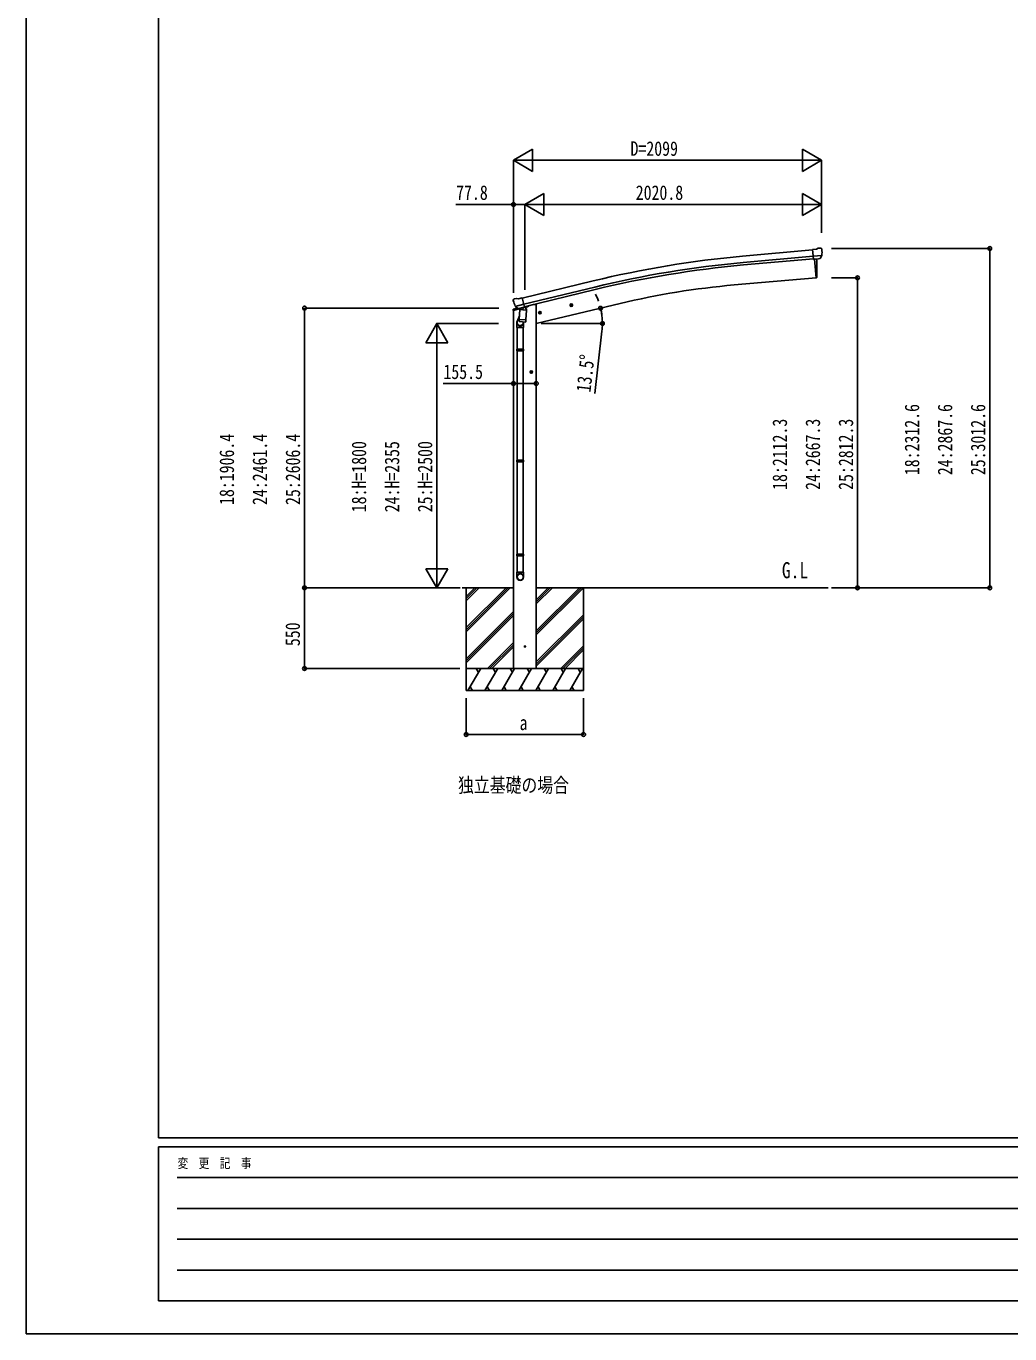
# Model space of a CAD drawing. Units: millimetres, scale not verified. Extents: x -12615 to 12615, y -8910 to 8910.
# Drawn here: x -12615 to -5917, y -8910 to 0 of the extents above; entities that cross this region are included whole.
import ezdxf
from ezdxf.enums import TextEntityAlignment as Align

# ---------------------------------------------------------------- set-up
doc = ezdxf.new("R2010")
doc.units = ezdxf.units.MM
doc.header["$LTSCALE"] = 30
for name, color, linetype in [('0-2_USER1', 3, 'Continuous'), ('0-4_YKK_13', 4, 'Continuous'), ('0-5_YKK_A1', 4, 'Continuous'), ('0-6_YKK_D', 6, 'Continuous'), ('0-7_YKK_ZWAK', 7, 'Continuous')]:
    doc.layers.add(name, color=color, linetype=linetype)
doc.styles.add('ＭＳ ゴシック', font='')
doc.styles.get('ＭＳ ゴシック').set_extended_font_data('MS Gothic')

msp = doc.modelspace()

# ---------------------------------------------------------------- linework, layer by layer
at = {"layer": '0-4_YKK_13'}
for p, q in [((-7233.73, -1520.59), (-7222.01, -1513.82)), ((-7207.11, -1512.24), (-7220.77, -1513.43)), ((-7197.97, -1517.99), (-7203.46, -1513.39)), ((-7233.73, -1520.59), (-7260.3, -1522.91)), ((-7254.64, -1587.58), (-7260.3, -1522.91)), ((-7197.43, -1562.88), (-7256.35, -1568.03)), ((-7244.68, -1586.7), (-7254.64, -1587.58)), ((-7247.77, -1586.98), (-7236.61, -1714.58)), ((-7211.07, -1583.76), (-7218.78, -1584.44)), ((-7208.69, -1582.37), (-7197.75, -1563.43)), ((-7196.91, -1520.03), (-7196.79, -1521.37)), ((-7236.61, -1714.58), (-7234.55, -1714.33)), ((-9298.42, -1868.82), (-9298.15, -1869.97)), ((-9294.2, -1860.24), (-9298.06, -1866.54)), ((-9291.11, -1857.99), (-9277.92, -1854.83)), ((-9263.37, -1857.5), (-9276.63, -1854.81)), ((-9263.37, -1857.5), (-9237.43, -1851.28)), ((-9299.55, -1937.15), (-9256.85, -1926.9)), ((-9299.55, -1930.26), (-9299.55, -1937.15)), ((-9271.04, -1921.05), (-9297.25, -1927.34)), ((-9284.37, -1909.12), (-9226.86, -1895.32)), ((-9267.52, -1924.03), (-9283.89, -1909.54)), ((-9264.81, -1924.6), (-9257.29, -1922.8)), ((-9263.97, -1924.5), (-9262.44, -1924.13)), ((-9262.44, -1924.13), (-9225.74, -1915.32)), ((-9260.6, -1924.36), (-9260.65, -1925.1)), ((-9259.9, -1926.14), (-9234.08, -1932.57)), ((-9252.98, -1931.48), (-9257.66, -1998.32)), ((-9207.29, -1934.68), (-9252.98, -1931.48)), ((-9251.21, -1928.3), (-9251.44, -1931.59)), ((-9231.69, -1917.14), (-9232.71, -1931.75)), ((-9225.74, -1915.32), (-9224.21, -1914.95)), ((-9222.65, -1912.85), (-9221.71, -1912.91)), ((-9221.71, -1912.91), (-9208.4, -1928.23)), ((-9217.72, -1917.5), (-9198.83, -1912.97)), ((-9211.97, -2001.52), (-9207.29, -1934.68)), ((-9208.4, -1928.23), (-9208.84, -1934.57)), ((-9195, -1904.79), (-9195, -1908.11)), ((-9126.66, -1954.42), (-9107.22, -1949.75)), ((-9122.11, -1946.64), (-9124.24, -1953.84)), ((-9114.81, -1944.89), (-9122.11, -1946.64)), ((-9114.61, -1961.81), (-9119.27, -1942.36)), ((-9109.64, -1950.33), (-9114.81, -1944.89)), ((-9111.77, -1957.53), (-9109.64, -1950.33)), ((-8912.74, -1903.06), (-8893.3, -1898.39)), ((-8908.19, -1895.28), (-8910.32, -1902.48)), ((-8900.89, -1893.53), (-8908.19, -1895.28)), ((-8900.68, -1910.45), (-8905.35, -1891)), ((-8895.72, -1898.97), (-8900.89, -1893.53)), ((-8897.85, -1906.17), (-8895.72, -1898.97)), ((-9273.99, -2054.19), (-9273.99, -2019.84)), ((-9255.92, -1973.55), (-9270.62, -2012.11)), ((-9258.51, -2010.79), (-9257.64, -1998.32)), ((-9258.12, -2012.15), (-9258.12, -2012.15)), ((-9211.97, -2001.52), (-9257.66, -1998.32)), ((-9256.67, -2012.93), (-9214.97, -2015.84)), ((-9226.59, -2015.03), (-9231.13, -2026.35)), ((-9227.99, -2019.53), (-9227.99, -2054.19)), ((-9211.98, -2001.52), (-9212.87, -2014.21)), ((-9227.99, -2054.19), (-9273.99, -2054.19)), ((-9271.99, -2054.19), (-9271.99, -2200.89)), ((-9229.99, -2054.19), (-9229.99, -2200.89)), ((-9273.99, -2202.89), (-9272.99, -2200.89)), ((-9227.99, -2202.89), (-9273.99, -2202.89)), ((-9227.99, -2210.89), (-9273.99, -2210.89)), ((-9228.99, -2200.89), (-9272.99, -2200.89)), ((-9228.99, -2212.89), (-9272.99, -2212.89)), ((-9271.99, -2212.89), (-9271.99, -2957.07)), ((-9229.99, -2212.89), (-9229.99, -2957.07)), ((-9227.99, -2202.89), (-9228.99, -2200.89)), ((-9227.99, -2210.89), (-9228.99, -2212.89)), ((-9227.99, -2202.89), (-9227.99, -2210.89)), ((-9165.48, -2357), (-9185.48, -2357)), ((-9175.48, -2349.49), (-9181.98, -2353.25)), ((-9181.98, -2353.25), (-9181.98, -2360.75)), ((-9181.98, -2360.75), (-9175.48, -2364.5)), ((-9175.48, -2367), (-9175.48, -2347)), ((-9168.98, -2353.25), (-9175.48, -2349.49)), ((-9273.99, -2959.07), (-9272.99, -2957.07)), ((-9227.99, -2959.07), (-9273.99, -2959.07)), ((-9227.99, -2967.07), (-9273.99, -2967.07)), ((-9228.99, -2957.07), (-9272.99, -2957.07)), ((-9228.99, -2969.07), (-9272.99, -2969.07)), ((-9271.99, -2969.07), (-9271.99, -3719.26)), ((-9229.99, -2969.07), (-9229.99, -3719.26)), ((-9227.99, -2959.07), (-9228.99, -2957.07)), ((-9227.99, -2967.07), (-9228.99, -2969.07)), ((-9227.99, -2959.07), (-9227.99, -2967.07)), ((-9273.99, -3599.26), (-9272.99, -3597.26)), ((-9227.99, -3599.26), (-9273.99, -3599.26)), ((-9227.99, -3607.26), (-9273.99, -3607.26)), ((-9228.99, -3597.26), (-9272.99, -3597.26)), ((-9228.99, -3609.26), (-9272.99, -3609.26)), ((-9271.99, -3609.26), (-9271.99, -3719.26)), ((-9229.99, -3609.26), (-9229.99, -3719.26)), ((-9227.99, -3599.26), (-9228.99, -3597.26)), ((-9227.99, -3607.26), (-9228.99, -3609.26)), ((-9227.99, -3599.26), (-9227.99, -3607.26)), ((-9273.99, -3753.4), (-9273.99, -3719.26)), ((-9227.99, -3719.26), (-9273.99, -3719.26)), ((-9227.99, -3753.4), (-9227.99, -3719.26))]:
    msp.add_line(p, q, dxfattribs=at)
for points in [[(-7244.68, -1586.7), (-7244.41, -1586.77), (-7219.03, -1584.55), (-7218.78, -1584.44)], [(-7197.36, -1562.25), (-7197.65, -1563.23), (-7197.75, -1563.43)], [(-9232.01, -1916.73), (-9222.28, -1914.39), (-9237.43, -1851.28)], [(-9284.64, -1908.55), (-9284.05, -1909.39), (-9283.89, -1909.54)], [(-9232.01, -1916.73), (-9232.24, -1916.88), (-9257.01, -1922.82), (-9257.29, -1922.8)], [(-9124.24, -1953.84), (-9119.07, -1959.28), (-9111.77, -1957.53)], [(-8910.32, -1902.48), (-8905.15, -1907.92), (-8897.85, -1906.17)], [(-9273.99, -2202.89), (-9273.99, -2210.89), (-9272.99, -2212.89)], [(-9175.48, -2364.5), (-9168.98, -2360.75), (-9168.98, -2353.25)], [(-9273.99, -2959.07), (-9273.99, -2967.07), (-9272.99, -2969.07)], [(-9273.99, -3599.26), (-9273.99, -3607.26), (-9272.99, -3609.26)]]:
    msp.add_lwpolyline(points, dxfattribs=at)
for centre, radius in [((-9116.94, -1952.08), 8.5), ((-9116.94, -1952.08), 7.7), ((-9116.94, -1952.08), 6.5), ((-8903.02, -1900.73), 8.5), ((-8903.02, -1900.73), 7.7), ((-8903.02, -1900.73), 6.5), ((-9175.48, -2357), 8.5), ((-9175.48, -2357), 7.7), ((-9175.48, -2357), 6.5), ((-9219.23, -4226.88), 4.5)]:
    msp.add_circle(centre, radius, dxfattribs=at)
for centre, radius, start, end in [((-7220.51, -1516.42), 3, 95, 120), ((-7206.67, -1517.22), 5, 50.00648, 94.99352), ((-8130.37, -1658.76), 900, 356.63919, 4.64986), ((-7398.42, -1539.01), 202.4, 353.4085, 5), ((-7234.92, -1711.35), 3, 277, 356.63919), ((-9101.34, -1822.72), 202.4, 193.5, 205.09125), ((-9289.94, -1862.86), 5, 103.5, 148.5), ((-9277.22, -1857.75), 3, 78.5, 103.5), ((-9296.55, -1930.26), 3, 103.5, 180), ((-9264.09, -1924.01), 0.5, 248.23754, 283.5), ((-9261.1, -1924.32), 0.5, 356, 103.5), ((-9259.66, -1925.17), 1, 176, 256), ((-9233.73, -1931.6), 1.03, 250.03897, 351.96569), ((-9231.09, -1917.22), 0.604, 100.59842, 172.20595), ((-9224.32, -1914.46), 0.5, 283.5, 318.76246), ((-9200, -1908.11), 5, 283.5, 0), ((-9243.99, -2019.84), 30, 177.45142, 180), ((-9256.57, -2010.96), 1.95, 175.04017, 217.47766), ((-9256.53, -2010.93), 2, 217.40962, 266), ((-9214.83, -2013.85), 2, 266, 349.46843)]:
    msp.add_arc(centre, radius, start, end, dxfattribs=at)
for centre, major_axis, ratio, start_param, end_param in [((-7192.58, -1515.99), (-15.35, 3.44), 0.101033, 5.9751426, 5.9753737), ((-7211.34, -1580.77), (1.62, -2.54), 0.997631, 5.8041905, 5.8929484), ((-7211.41, -1580.66), (-3.5, 2.17), 0.650902, 2.1145521, 2.1873627), ((-7211.29, -1580.86), (1.62, -2.54), 0.997631, 5.965759, 6.7621801), ((-7199.91, -1520.29), (2.71, -1.31), 0.997474, 0.5366567, 1.3225652), ((-9295.5, -1868.1), (-1.57, -2.57), 0.99628, 4.712389, 5.4996506), ((-9265.53, -1921.78), (-0.73, -2.92), 0.997631, 5.8041905, 6.6006116), ((-9265.47, -1921.55), (2.63, 3.16), 0.650902, 4.0958226, 4.1686332), ((-9265.5, -1921.68), (-0.73, -2.92), 0.997631, 0.3902369, 0.4789948), ((-9250.99, -2019.53), (23, 0), 0.996195, 2.3585569, 6.3253237), ((-9250.99, -2019.53), (21, 0), 0.996195, 2.7786684, 5.9512394), ((-9250.99, -3751.66), (-23, 0), 0.996195, 3.1415927, 6.2831853), ((-9250.99, -3753.4), (-23, 0), 0.996195, 3.1415927, 6.2831853), ((-9250.99, -3753.4), (0, -23.43), 0.981806, 4.712389, 7.8539816)]:
    msp.add_ellipse(centre, major_axis=major_axis, ratio=ratio, start_param=start_param, end_param=end_param, dxfattribs=at)
msp.add_ellipse((-9250.99, -3753.4), major_axis=(21, 0), ratio=0.996195, dxfattribs=at)
at = {"layer": '0-5_YKK_A1'}
for p, q in [((-7260.16, -1524.53), (-7737.09, -1567.58)), ((-7256.45, -1567.37), (-7733.23, -1610.36)), ((-7254.92, -1584.35), (-7731.7, -1627.34)), ((-7247.77, -1586.98), (-7236.61, -1714.58)), ((-9236.95, -1853.29), (-8754.02, -1735.99)), ((-9226.93, -1895.05), (-8743.89, -1777.73)), ((-7236.61, -1714.58), (-7794.48, -1763.39)), ((-9222.95, -1911.63), (-8739.86, -1794.29)), ((-9296.98, -4376.88), (-9296.98, -1936.58)), ((-9161.48, -1897.5), (-9194.98, -1905.54)), ((-9141.48, -1897.5), (-9161.48, -1897.5)), ((-9141.58, -2026.9), (-8570.11, -1889.71)), ((-9141.48, -4376.88), (-9141.48, -1897.5)), ((-9296.98, -3826.88), (-9647.27, -3826.88)), ((-9619.23, -3826.88), (-9619.23, -4526.88)), ((-9619.23, -4098.38), (-9347.72, -3826.88)), ((-9619.23, -4112.52), (-9333.58, -3826.88)), ((-9619.23, -4126.66), (-9319.44, -3826.88)), ((-9619.23, -3886.25), (-9559.86, -3826.88)), ((-9619.23, -3900.39), (-9545.71, -3826.88)), ((-9619.23, -3914.53), (-9531.57, -3826.88)), ((-9141.48, -3826.88), (-7153.64, -3826.88)), ((-9141.48, -4148.39), (-8819.96, -3826.88)), ((-9141.48, -4120.11), (-8848.24, -3826.88)), ((-9141.48, -4134.25), (-8834.1, -3826.88)), ((-9141.48, -3936.26), (-9032.09, -3826.88)), ((-9141.48, -3922.12), (-9046.24, -3826.88)), ((-9141.48, -3907.98), (-9060.38, -3826.88)), ((-8819.23, -3826.88), (-8819.23, -4526.88)), ((-9619.23, -4310.51), (-9296.98, -3988.26)), ((-9619.23, -4324.65), (-9296.98, -4002.41)), ((-9619.23, -4338.8), (-9296.98, -4016.55)), ((-9141.48, -4332.24), (-8819.23, -4009.99)), ((-9141.48, -4346.38), (-8819.23, -4024.13)), ((-9141.48, -4360.52), (-8819.23, -4038.27)), ((-9473.46, -4376.88), (-9296.98, -4200.39)), ((-9459.32, -4376.88), (-9296.98, -4214.54)), ((-9445.18, -4376.88), (-9296.98, -4228.68)), ((-8973.98, -4376.88), (-8819.23, -4222.12)), ((-8959.84, -4376.88), (-8819.23, -4236.26)), ((-8945.7, -4376.88), (-8819.23, -4250.41)), ((-8819.23, -4376.88), (-9619.23, -4376.88)), ((-9606.52, -4526.88), (-9519.92, -4376.88)), ((-9534.92, -4402.86), (-9549.92, -4376.88)), ((-9491.05, -4526.88), (-9404.45, -4376.88)), ((-9419.45, -4402.86), (-9434.45, -4376.88)), ((-9375.58, -4526.88), (-9288.98, -4376.88)), ((-9303.98, -4402.86), (-9318.98, -4376.88)), ((-9260.11, -4526.88), (-9173.51, -4376.88)), ((-9188.51, -4402.86), (-9203.51, -4376.88)), ((-9144.64, -4526.88), (-9058.04, -4376.88)), ((-9073.04, -4402.86), (-9088.04, -4376.88)), ((-9029.17, -4526.88), (-8942.57, -4376.88)), ((-8972.57, -4376.88), (-8957.57, -4402.86)), ((-8913.7, -4526.88), (-8827.1, -4376.88)), ((-8857.1, -4376.88), (-8842.1, -4402.86)), ((-9619.23, -4526.88), (-8819.23, -4526.88)), ((-9591.52, -4500.9), (-9576.52, -4526.88)), ((-9476.05, -4500.9), (-9461.05, -4526.88)), ((-9360.58, -4500.9), (-9345.58, -4526.88)), ((-9245.11, -4500.9), (-9230.11, -4526.88)), ((-9129.64, -4500.9), (-9114.64, -4526.88)), ((-9014.17, -4500.9), (-8999.17, -4526.88)), ((-8898.7, -4500.9), (-8883.7, -4526.88))]:
    msp.add_line(p, q, dxfattribs=at)
for centre, radius, start, end in [((-7112.49, -8494.03), 6954.55, 95.15276, 103.65276), ((-7112.49, -8494.03), 6911.6, 95.15276, 103.65276), ((-7112.49, -8494.03), 6894.55, 95.15276, 103.65276), ((-7332.37, -7045.26), 5302.05, 95, 103.5)]:
    msp.add_arc(centre, radius, start, end, dxfattribs=at)
at = {"layer": '0-6_YKK_D'}
for p, q in [((-9297.48, -914.23), (-9167.57, -839.23)), ((-9167.57, -989.23), (-9167.57, -839.23)), ((-7198.42, -914.23), (-7328.32, -839.23)), ((-7328.32, -839.23), (-7328.32, -989.23)), ((-9297.48, -1754.88), (-9297.48, -913.23)), ((-9297.48, -914.23), (-9167.57, -989.23)), ((-9297.48, -914.23), (-9037.67, -914.23)), ((-7348.42, -914.23), (-9147.48, -914.23)), ((-7198.42, -914.23), (-7458.23, -914.23)), ((-7198.42, -914.23), (-7328.32, -989.23)), ((-7198.42, -1408.48), (-7198.42, -913.23)), ((-9219.23, -1214.23), (-9089.32, -1139.23)), ((-9089.32, -1289.23), (-9089.32, -1139.23)), ((-7198.42, -1214.23), (-7328.32, -1139.23)), ((-7328.32, -1139.23), (-7328.32, -1289.23)), ((-9296.98, -1816.44), (-9296.98, -1213.23)), ((-9219.23, -1797.56), (-9219.23, -1213.23)), ((-9219.23, -1797.56), (-9219.23, -1213.23)), ((-9219.23, -1214.23), (-9089.32, -1289.23)), ((-9219.23, -1214.23), (-8959.42, -1214.23)), ((-9069.23, -1214.23), (-7348.42, -1214.23)), ((-7198.42, -1214.23), (-7458.23, -1214.23)), ((-7198.42, -1214.23), (-7328.32, -1289.23)), ((-7198.42, -1408.48), (-7198.42, -1213.23)), ((-7131.05, -1514.24), (-6052.64, -1514.24)), ((-6053.64, -3826.88), (-6053.64, -1514.24)), ((-7132.05, -1714.58), (-6952.64, -1714.58)), ((-6953.64, -1714.58), (-6953.64, -3826.88)), ((-9396.79, -1920.47), (-10720.23, -1920.47)), ((-10719.23, -1920.47), (-10719.23, -3826.88)), ((-9819.23, -2026.88), (-9894.23, -2156.78)), ((-9398.48, -2026.88), (-9820.23, -2026.88)), ((-9819.23, -2026.88), (-9744.23, -2156.78)), ((-9819.23, -2026.88), (-9819.23, -2286.69)), ((-9107.67, -2026.88), (-8690.21, -2026.88)), ((-8694.1, -2077.8), (-8742.36, -2501.86)), ((-9894.23, -2156.78), (-9744.23, -2156.78)), ((-9819.23, -2176.88), (-9819.23, -3676.88)), ((-9819.23, -3826.88), (-9819.23, -3567.07)), ((-9819.23, -3826.88), (-9894.23, -3696.98)), ((-9744.23, -3696.98), (-9894.23, -3696.98)), ((-9819.23, -3826.88), (-9744.23, -3696.98)), ((-9659.33, -3826.88), (-10721.23, -3826.88)), ((-10720.23, -3826.88), (-10720.23, -4376.88)), ((-9668.42, -3826.88), (-10720.23, -3826.88)), ((-9670.1, -3826.88), (-9820.23, -3826.88)), ((-7132.05, -3826.88), (-6952.64, -3826.88)), ((-7131.05, -3826.88), (-6052.64, -3826.88)), ((-9661.38, -4376.88), (-10721.23, -4376.88)), ((-9619.23, -4577.88), (-9619.23, -4827.88)), ((-8819.23, -4577.88), (-8819.23, -4827.88)), ((-9619.23, -4826.88), (-8819.23, -4826.88))]:
    msp.add_line(p, q, dxfattribs=at)
for points in [[(-9219.23, -1214.23), (-9296.98, -1214.23), (-9688.38, -1214.23)], [(-9141.48, -2434.9), (-9296.98, -2434.9), (-9774.78, -2434.9)]]:
    msp.add_lwpolyline(points, dxfattribs=at)
for centre in [(-9296.98, -1214.23), (-6053.64, -1514.24), (-6953.64, -1714.58), (-10719.23, -1920.47), (-8703.65, -1921.77), (-8691.21, -2026.88), (-9296.98, -2434.9), (-9141.48, -2434.9), (-10720.23, -3826.88), (-10719.23, -3826.88), (-6953.64, -3826.88), (-6053.64, -3826.88), (-10720.23, -4376.88), (-9619.23, -4826.88), (-8819.23, -4826.88)]:
    msp.add_circle(centre, 12.75, dxfattribs=at)
for start, end in [(20.00367, 26.50708), (0, 13.5), (7.15947, 13.5), (353.50681, 0)]:
    msp.add_arc((-9141.48, -2026.88), 450.26, start, end, dxfattribs=at)
at = {"layer": '0-7_YKK_ZWAK'}
for p, q in [((-11714.94, -7575), (-11714.94, 8325)), ((11685.06, -7575), (-11714.94, -7575)), ((-3914.94, -7635), (-11714.94, -7635)), ((-11714.94, -8685), (-11714.94, -7635)), ((-11587.44, -7845), (-4064.94, -7845)), ((-11587.44, -8055), (-4064.94, -8055)), ((-11587.44, -8265), (-4064.94, -8265)), ((-11587.44, -8475), (-4064.94, -8475)), ((-11714.94, -8685), (-3914.94, -8685))]:
    msp.add_line(p, q, dxfattribs=at)
msp.add_lwpolyline([(-12615, -8910), (12615, -8910), (12615, 8910), (-12615, 8910)], close=True, dxfattribs=at)

# ---------------------------------------------------------------- texts
at = {"layer": '0-2_USER1', "style": 'ＭＳ ゴシック', "width": 0.8}
for s, height, p in [('G.L', 110, (-7469.42, -3794.85)), ('独立基礎の場合', 98.97, (-9674.54, -5250.6))]:
    msp.add_text(s, height=height, dxfattribs=at).set_placement(p, align=Align.BOTTOM_LEFT)
at = {"layer": '0-6_YKK_D', "style": 'ＭＳ ゴシック', "width": 0.8}
for s, p in [('D=2099', (-8499.95, -913.23)), ('77.8', (-9687.38, -1213.23)), ('2020.8', (-8464.42, -1213.23)), ('155.5', (-9773.78, -2433.9)), ('a', (-9255.23, -4825.88))]:
    msp.add_text(s, height=98.97, dxfattribs=at).set_placement(p, align=Align.BOTTOM_LEFT)
for s, rotation, p in [('13.5°', 83.507, (-8743.24, -2500.75)), ('18:2312.6', 90, (-6504.64, -3059.36)), ('24:2867.6', 90, (-6279.64, -3059.36)), ('25:3012.6', 90, (-6054.64, -3059.36)), ('18:2112.3', 90, (-7404.64, -3159.53)), ('24:2667.3', 90, (-7179.64, -3159.53)), ('25:2812.3', 90, (-6954.64, -3159.53)), ('18:1906.4', 90, (-11170.23, -3262.48)), ('24:2461.4', 90, (-10945.23, -3262.48)), ('25:2606.4', 90, (-10720.23, -3262.48)), ('18:H=1800', 90, (-10270.23, -3312.08)), ('24:H=2355', 90, (-10045.23, -3312.08)), ('25:H=2500', 90, (-9820.23, -3312.08)), ('550', 90, (-10721.23, -4224.28))]:
    msp.add_text(s, height=98.97, rotation=rotation, dxfattribs=at).set_placement(p, align=Align.BOTTOM_LEFT)
at = {"layer": '0-7_YKK_ZWAK', "style": 'ＭＳ ゴシック', "width": 0.8}
msp.add_text('変  更  記  事', height=65.98, dxfattribs=at).set_placement((-11583.93, -7800), align=Align.BOTTOM_LEFT)

doc.saveas('drawing.dxf')
